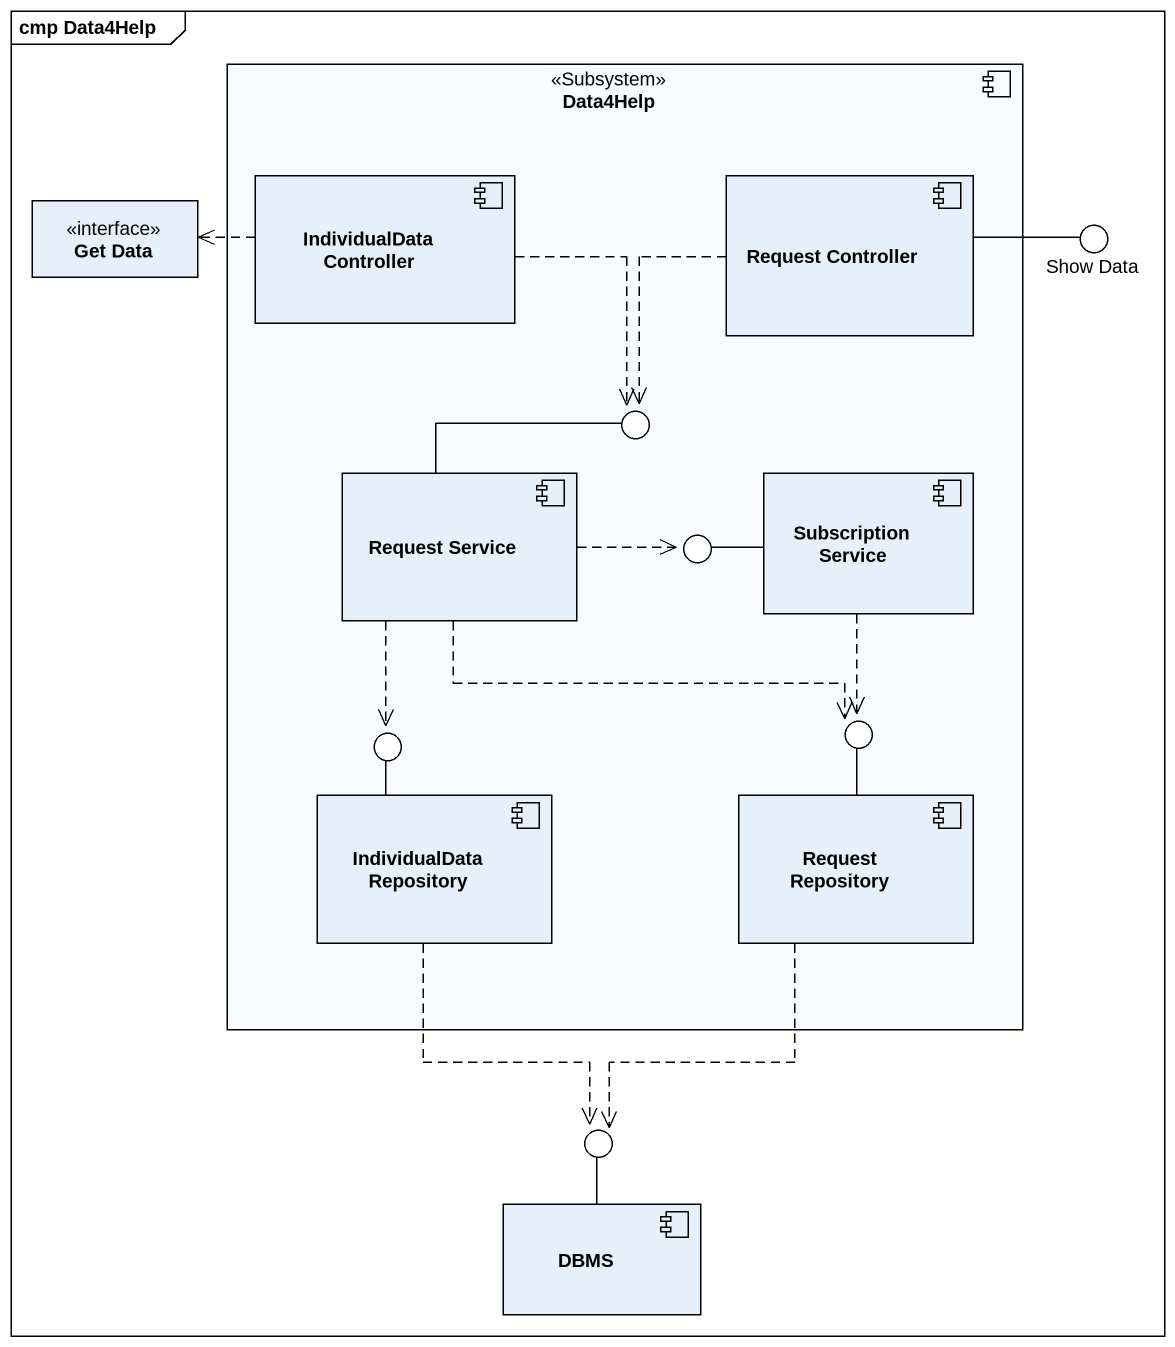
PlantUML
@startuml
mainframe cmp Data4Help
allowmixing
hide circle
hide empty members
component Data4Help <<Subsystem>> {
  component "IndividualData Controller" as IndividualData_Controller
  component "Request Controller" as Request_Controller
  component "Request Service" as Request_Service
  component "Subscription Service" as Subscription_Service
  component "IndividualData Repository" as IndividualData_Repository
  component "Request Repository" as Request_Repository
}
interface "Get Data" as Get_Data
() "Show Data" as Show_Data
() " " as lollipop1
() " " as lollipop2
() " " as lollipop3
() " " as lollipop4
() " " as lollipop5
component DBMS
Data4Help -up- lollipop1
Data4Help -right- lollipop2
Data4Help -- lollipop3
Data4Help -- lollipop4
IndividualData_Controller .left.> Get_Data
IndividualData_Controller ..> lollipop1
Request_Controller -right- Show_Data
Request_Controller ..> lollipop1
Request_Service -up- lollipop1
Request_Service .right.> lollipop2
Request_Service ..> lollipop3
Request_Service .right.> lollipop4
Subscription_Service -left- lollipop2
Subscription_Service ..> lollipop4
IndividualData_Repository -up- lollipop3
IndividualData_Repository ..> lollipop5
Request_Repository -up- lollipop4
Request_Repository ..> lollipop5
DBMS -up- lollipop5
@enduml
